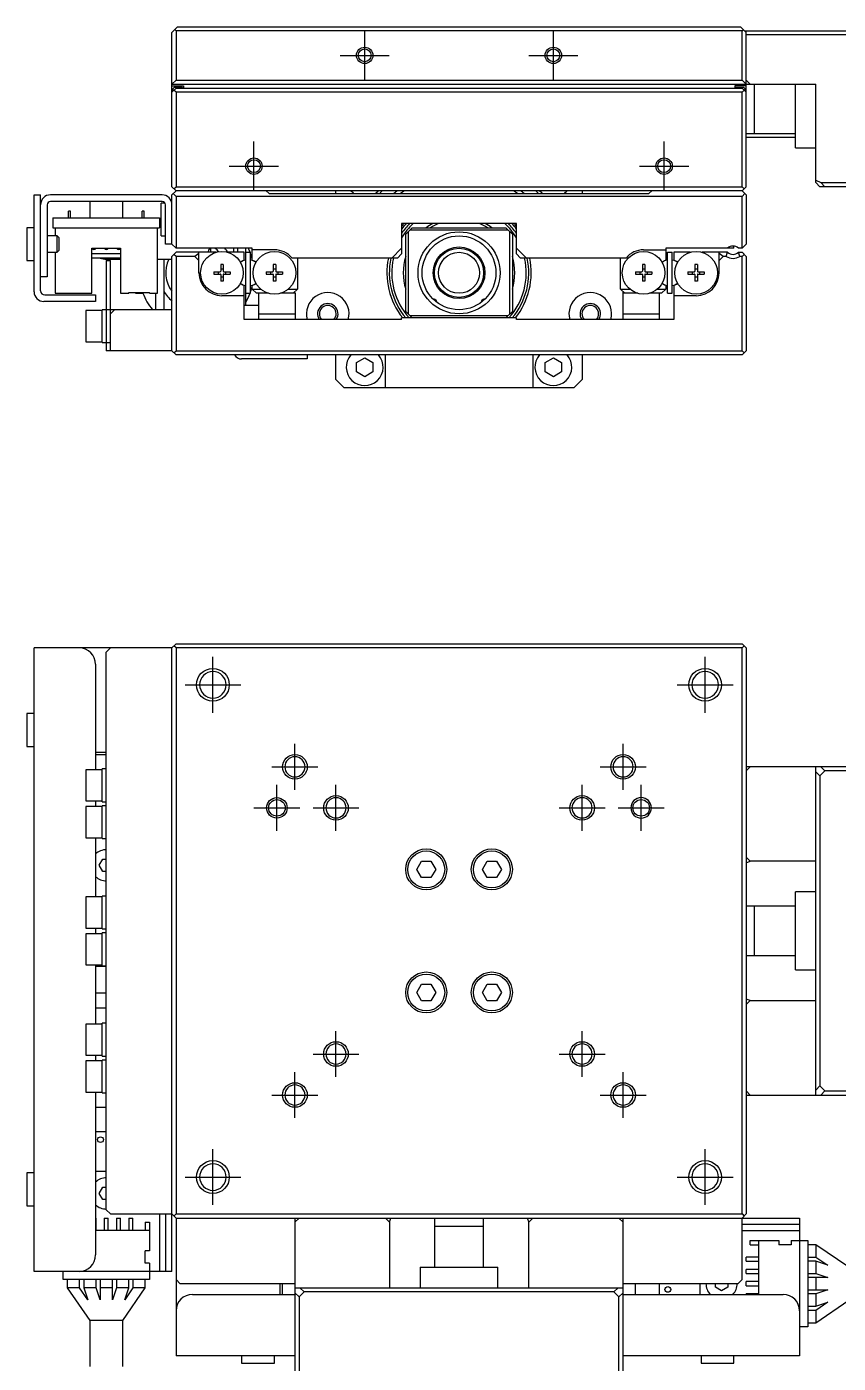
# Model space of a CAD drawing. Extents: x 0 to 718, y -8 to 409.
# Drawn here: x 81.3 to 180.2, y 241.6 to 404.5 of the extents above; entities that cross this region are included whole.
import ezdxf

# ---------------------------------------------------------------- set-up
doc = ezdxf.new("R2010")
doc.units = 0
doc.header["$LTSCALE"] = 0.5
doc.linetypes.add('CENTER', pattern=[50.8, 31.75, -6.35, 6.35, -6.35])
for name, color, linetype in [('MSM_CENTER', 1, 'CENTER'), ('MSM_CONTINUOUS', 7, 'CONTINUOUS'), ('MSM_NARROW', 5, 'CONTINUOUS')]:
    doc.layers.add(name, color=color, linetype=linetype)

msp = doc.modelspace()

# ---------------------------------------------------------------- linework, layer by layer
at = {"layer": 'MSM_CENTER'}
for p, q in [((122.47, 398.03), (122.47, 404.03)), ((145.47, 398.03), (145.47, 404.03)), ((119.47, 401.03), (125.47, 401.03)), ((142.47, 401.03), (148.47, 401.03)), ((108.97, 384.53), (108.97, 390.53)), ((158.97, 384.53), (158.97, 390.53)), ((105.97, 387.53), (111.97, 387.53)), ((155.97, 387.53), (161.97, 387.53)), ((103.97, 320.91), (103.97, 327.71)), ((163.97, 320.91), (163.97, 327.71)), ((100.57, 324.31), (107.37, 324.31)), ((160.57, 324.31), (167.37, 324.31)), ((113.97, 311.51), (113.97, 317.11)), ((153.97, 311.51), (153.97, 317.11)), ((111.17, 314.31), (116.77, 314.31)), ((151.17, 314.31), (156.77, 314.31)), ((111.77, 306.51), (111.77, 312.11)), ((118.97, 306.51), (118.97, 312.11)), ((148.97, 306.51), (148.97, 312.11)), ((156.17, 306.51), (156.17, 312.11)), ((108.97, 309.31), (114.57, 309.31)), ((116.17, 309.31), (121.77, 309.31)), ((146.17, 309.31), (151.77, 309.31)), ((153.37, 309.31), (158.97, 309.31)), ((118.97, 276.51), (118.97, 282.11)), ((148.97, 276.51), (148.97, 282.11)), ((116.17, 279.31), (121.77, 279.31)), ((146.17, 279.31), (151.77, 279.31)), ((113.97, 271.51), (113.97, 277.11)), ((153.97, 271.51), (153.97, 277.11)), ((111.17, 274.31), (116.77, 274.31)), ((151.17, 274.31), (156.77, 274.31)), ((103.97, 260.91), (103.97, 267.71)), ((163.97, 260.91), (163.97, 267.71)), ((100.57, 264.31), (107.37, 264.31)), ((160.57, 264.31), (167.37, 264.31))]:
    msp.add_line(p, q, dxfattribs=at)
at = {"layer": 'MSM_CONTINUOUS'}
for p, q in [((99.67, 404.53), (98.97, 403.83)), ((99.47, 404.03), (99.32, 404.18)), ((99.47, 404.03), (99.47, 398.03)), ((168.47, 404.03), (99.47, 404.03)), ((99.67, 404.53), (168.27, 404.53)), ((168.97, 403.83), (168.27, 404.53)), ((168.62, 404.18), (168.47, 404.03)), ((168.47, 398.03), (168.47, 404.03)), ((168.77, 404.03), (190.97, 404.03)), ((168.97, 385.03), (168.97, 404.03)), ((98.97, 385.03), (98.97, 403.83)), ((190.97, 403.53), (168.97, 403.53)), ((98.97, 397.53), (99.47, 398.03)), ((98.97, 397.53), (177.47, 397.53)), ((99.47, 398.03), (168.47, 398.03)), ((168.47, 398.03), (168.97, 397.53)), ((169.47, 397.53), (168.97, 398.03)), ((169.97, 391.53), (169.97, 397.53)), ((174.97, 389.78), (174.97, 397.53)), ((177.47, 385.53), (177.47, 397.53)), ((98.97, 397.33), (100.37, 397.33)), ((99.47, 397.03), (98.97, 396.53)), ((99.07, 396.63), (99.07, 396.83)), ((99.47, 396.53), (99.22, 396.78)), ((100.07, 397.13), (99.37, 397.13)), ((99.47, 397.03), (168.47, 397.03)), ((168.47, 396.53), (99.47, 396.53)), ((99.47, 396.53), (99.47, 385.03)), ((100.37, 397.33), (100.37, 397.03)), ((167.57, 397.33), (167.57, 397.03)), ((168.97, 397.33), (167.57, 397.33)), ((168.57, 397.13), (167.87, 397.13)), ((168.97, 396.53), (168.47, 397.03)), ((168.72, 396.78), (168.47, 396.53)), ((168.47, 385.03), (168.47, 396.53)), ((168.87, 396.83), (168.87, 396.63)), ((168.97, 391.53), (174.97, 391.53)), ((174.97, 391.03), (168.97, 391.03)), ((174.97, 389.78), (177.47, 389.78)), ((98.97, 385.03), (99.47, 384.53)), ((98.97, 384.03), (99.47, 384.53)), ((99.22, 384.78), (99.47, 385.03)), ((99.47, 385.03), (168.47, 385.03)), ((168.47, 384.53), (99.47, 384.53)), ((110.47, 384.53), (110.82, 384.18)), ((118.97, 384.18), (118.97, 384.53)), ((148.97, 384.53), (148.97, 384.18)), ((157.12, 384.18), (157.47, 384.53)), ((168.47, 385.03), (168.72, 384.78)), ((168.47, 384.53), (168.97, 385.03)), ((168.47, 384.53), (168.97, 384.03)), ((177.47, 385.83), (178.08, 385.53)), ((177.97, 385.03), (177.47, 385.53)), ((190.97, 385.03), (177.97, 385.03)), ((178.08, 385.53), (190.97, 385.53)), ((178.08, 385.53), (178.58, 385.03)), ((82.17, 384.03), (82.97, 384.03)), ((82.17, 372.23), (82.17, 384.03)), ((82.97, 372.33), (82.97, 384.03)), ((97.77, 384.03), (84.17, 384.03)), ((97.77, 383.23), (84.17, 383.23)), ((88.97, 383.23), (88.97, 381.23)), ((92.97, 381.23), (92.97, 383.23)), ((97.67, 379.03), (97.67, 383.03)), ((98.12, 383.03), (97.67, 383.03)), ((98.97, 378.03), (98.97, 384.03)), ((99.47, 383.83), (99.12, 384.18)), ((99.47, 383.83), (99.47, 377.53)), ((168.47, 383.83), (99.47, 383.83)), ((110.82, 384.18), (157.12, 384.18)), ((168.82, 384.18), (168.47, 383.83)), ((168.47, 377.53), (168.47, 383.83)), ((168.97, 384.03), (168.97, 378.03)), ((83.77, 382.83), (83.77, 374.03)), ((84.47, 381.23), (84.47, 380.03)), ((84.47, 381.23), (97.47, 381.23)), ((86.35, 381.23), (86.35, 382.03)), ((86.6, 382.03), (86.35, 382.03)), ((86.6, 381.23), (86.6, 382.03)), ((95.35, 381.23), (95.35, 382.03)), ((95.6, 382.03), (95.35, 382.03)), ((95.6, 381.23), (95.6, 382.03)), ((97.47, 381.23), (97.47, 380.03)), ((98.17, 378.03), (98.17, 382.83)), ((81.27, 380.03), (81.27, 376.03)), ((82.17, 380.03), (81.27, 380.03)), ((84.47, 380.03), (97.47, 380.03)), ((84.72, 380.03), (84.72, 379.03)), ((97.22, 372.03), (97.22, 380.03)), ((97.67, 380.18), (97.47, 380.18)), ((140.97, 380.53), (126.97, 380.53)), ((126.97, 380.53), (126.97, 376.83)), ((127.47, 379.23), (128.27, 380.03)), ((139.97, 379.73), (127.97, 379.73)), ((128.27, 380.03), (139.67, 380.03)), ((139.67, 380.03), (140.47, 379.23)), ((140.97, 376.83), (140.97, 380.53)), ((84.97, 379.03), (83.77, 379.03)), ((84.97, 377.03), (84.97, 379.03)), ((85.17, 378.83), (84.97, 379.03)), ((85.17, 378.83), (85.17, 377.23)), ((97.67, 379.03), (98.17, 379.03)), ((98.97, 378.03), (98.17, 378.03)), ((98.97, 378.03), (99.47, 377.53)), ((127.47, 369.83), (127.47, 379.23)), ((127.77, 379.53), (127.77, 369.53)), ((140.17, 369.53), (140.17, 379.53)), ((140.47, 379.23), (140.47, 369.83)), ((168.47, 377.53), (168.97, 378.03)), ((83.77, 377.03), (84.97, 377.03)), ((84.72, 377.03), (84.72, 372.03)), ((84.97, 377.03), (85.17, 377.23)), ((89.22, 377.53), (92.72, 377.53)), ((89.22, 372.03), (89.22, 377.53)), ((92.72, 376.83), (89.22, 376.83)), ((92.72, 377.53), (92.72, 372.03)), ((99.47, 377.03), (98.97, 376.53)), ((98.97, 365.03), (98.97, 376.53)), ((99.47, 376.53), (99.22, 376.78)), ((108.77, 377.53), (99.47, 377.53)), ((104.36, 377.03), (99.47, 377.03)), ((101.77, 376.53), (99.47, 376.53)), ((99.47, 376.53), (99.47, 365.03)), ((102.27, 376.88), (101.77, 376.53)), ((101.77, 376.53), (102.27, 376.03)), ((102.27, 374.53), (102.27, 377.03)), ((103.7, 377.03), (103.7, 377.53)), ((107.77, 377.03), (105.79, 377.03)), ((106.47, 377.53), (106.47, 377.03)), ((106.97, 377.53), (106.97, 377.03)), ((107.77, 376.08), (107.77, 377.03)), ((107.97, 370.53), (107.97, 377.53)), ((107.97, 377.03), (108.57, 377.03)), ((108.57, 372.03), (108.57, 377.03)), ((108.77, 376.08), (108.77, 377.53)), ((111.47, 377.33), (108.77, 377.33)), ((125.76, 376.33), (126.97, 377.53)), ((126.97, 376.83), (126.47, 376.33)), ((140.97, 377.53), (142.18, 376.33)), ((141.47, 376.33), (140.97, 376.83)), ((156.47, 377.33), (159.17, 377.33)), ((159.17, 377.53), (159.17, 376.08)), ((167.47, 377.53), (159.17, 377.53)), ((159.37, 372.03), (159.37, 377.03)), ((159.37, 377.03), (159.97, 377.03)), ((159.97, 372.03), (159.97, 377.03)), ((160.17, 377.03), (160.17, 376.08)), ((162.16, 377.03), (160.17, 377.03)), ((166.71, 377.03), (163.59, 377.03)), ((165.67, 374.53), (165.67, 377.03)), ((166.17, 376.53), (165.67, 376.88)), ((165.67, 376.03), (166.17, 376.53)), ((166.54, 376.53), (166.17, 376.53)), ((166.54, 376.53), (166.71, 377.03)), ((167.47, 377.53), (167.47, 377.77)), ((168.47, 377.53), (168.03, 377.53)), ((168.2, 376.53), (168.03, 377.03)), ((168.03, 377.03), (168.47, 377.03)), ((168.47, 376.53), (168.2, 376.53)), ((168.47, 377.03), (168.97, 376.53)), ((168.72, 376.78), (168.47, 376.53)), ((168.47, 365.03), (168.47, 376.53)), ((168.97, 376.53), (168.97, 365.03)), ((81.27, 376.03), (82.17, 376.03)), ((92.72, 376.33), (89.22, 376.33)), ((90.97, 376.18), (92.72, 376.18)), ((90.97, 376.03), (91.47, 376.03)), ((90.97, 376.03), (90.97, 365.03)), ((91.47, 365.03), (91.47, 376.03)), ((97.22, 376.18), (98.97, 376.18)), ((97.97, 376.18), (97.97, 370.03)), ((105.22, 375.53), (104.93, 375.53)), ((104.93, 375.53), (104.93, 374.73)), ((104.93, 375), (105.22, 375)), ((105.22, 375.53), (105.22, 374.73)), ((107.77, 376.08), (107.51, 375.93)), ((108.77, 376.08), (108.99, 375.95)), ((111.62, 375.53), (111.33, 375.53)), ((111.33, 375.53), (111.33, 374.73)), ((111.33, 375), (111.62, 375)), ((111.62, 375.53), (111.62, 374.73)), ((126.47, 376.33), (113.62, 376.33)), ((114.27, 376.33), (114.27, 372.53)), ((154.33, 376.33), (141.47, 376.33)), ((153.67, 372.53), (153.67, 376.33)), ((156.62, 375.53), (156.33, 375.53)), ((156.33, 375.53), (156.33, 374.73)), ((156.33, 375), (156.62, 375)), ((156.62, 375.53), (156.62, 374.73)), ((159.17, 376.08), (158.95, 375.95)), ((160.17, 376.08), (160.43, 375.93)), ((163.02, 375.53), (162.73, 375.53)), ((162.73, 375.53), (162.73, 374.73)), ((162.73, 375), (163.02, 375)), ((163.02, 375.53), (163.02, 374.73)), ((83.77, 374.03), (82.97, 374.03)), ((104.07, 374.67), (104.07, 374.38)), ((104.07, 374.67), (104.87, 374.67)), ((104.07, 374.38), (104.87, 374.38)), ((104.6, 374.67), (104.6, 374.38)), ((104.93, 374.32), (104.93, 373.53)), ((104.93, 374.06), (105.22, 374.06)), ((105.22, 373.53), (104.93, 373.53)), ((105.22, 374.32), (105.22, 373.53)), ((105.28, 374.67), (106.07, 374.67)), ((105.28, 374.38), (106.07, 374.38)), ((105.54, 374.38), (105.54, 374.67)), ((106.07, 374.67), (106.07, 374.38)), ((107.51, 373.13), (107.77, 372.98)), ((108.77, 372.98), (108.99, 373.1)), ((110.47, 374.67), (110.47, 374.38)), ((110.47, 374.67), (111.27, 374.67)), ((110.47, 374.38), (111.27, 374.38)), ((111, 374.67), (111, 374.38)), ((111.33, 374.32), (111.33, 373.53)), ((111.33, 374.06), (111.62, 374.06)), ((111.62, 373.53), (111.33, 373.53)), ((111.62, 374.32), (111.62, 373.53)), ((111.68, 374.67), (112.47, 374.67)), ((111.68, 374.38), (112.47, 374.38)), ((111.94, 374.38), (111.94, 374.67)), ((112.47, 374.67), (112.47, 374.38)), ((155.47, 374.67), (155.47, 374.38)), ((155.47, 374.67), (156.27, 374.67)), ((155.47, 374.38), (156.27, 374.38)), ((156, 374.67), (156, 374.38)), ((156.33, 374.32), (156.33, 373.53)), ((156.33, 374.06), (156.62, 374.06)), ((156.62, 373.53), (156.33, 373.53)), ((156.62, 374.32), (156.62, 373.53)), ((156.68, 374.67), (157.47, 374.67)), ((156.68, 374.38), (157.47, 374.38)), ((156.94, 374.38), (156.94, 374.67)), ((157.47, 374.67), (157.47, 374.38)), ((159.17, 372.98), (158.95, 373.1)), ((160.43, 373.13), (160.17, 372.98)), ((161.87, 374.67), (161.87, 374.38)), ((161.87, 374.67), (162.67, 374.67)), ((161.87, 374.38), (162.67, 374.38)), ((162.4, 374.67), (162.4, 374.38)), ((162.73, 374.32), (162.73, 373.53)), ((162.73, 374.06), (163.02, 374.06)), ((163.02, 373.53), (162.73, 373.53)), ((163.02, 374.32), (163.02, 373.53)), ((163.08, 374.67), (163.87, 374.67)), ((163.08, 374.38), (163.87, 374.38)), ((163.34, 374.38), (163.34, 374.67)), ((163.87, 374.67), (163.87, 374.38)), ((83.47, 371.83), (89.67, 371.83)), ((84.72, 372.03), (89.22, 372.03)), ((89.67, 371.83), (89.67, 371.03)), ((92.72, 372.03), (93.72, 372.03)), ((93.72, 372.13), (96.22, 372.13)), ((93.72, 372.03), (93.72, 372.13)), ((94.52, 372.13), (94.52, 372.03)), ((94.52, 372.03), (95.42, 372.03)), ((94.9, 372.13), (94.9, 372.03)), ((95.05, 372.13), (95.05, 372.03)), ((95.42, 372.13), (95.42, 372.03)), ((96.22, 372.03), (96.22, 372.13)), ((96.22, 372.03), (97.22, 372.03)), ((96.97, 372.03), (96.97, 370.03)), ((107.77, 371.73), (105.07, 371.73)), ((107.77, 368.83), (107.77, 372.98)), ((107.97, 372.03), (108.57, 372.03)), ((108.77, 372.53), (108.77, 372.98)), ((108.77, 372.53), (109.81, 372.53)), ((108.77, 372.53), (109.27, 372.03)), ((110.76, 372.03), (109.27, 372.03)), ((109.52, 372.03), (109.52, 368.83)), ((114.02, 372.03), (112.19, 372.03)), ((113.13, 372.53), (114.27, 372.53)), ((113.77, 372.03), (114.27, 372.53)), ((113.97, 372.03), (113.97, 372.23)), ((114.02, 368.83), (114.02, 372.03)), ((153.67, 372.53), (154.81, 372.53)), ((153.67, 372.53), (154.17, 372.03)), ((153.92, 372.03), (153.92, 368.83)), ((155.76, 372.03), (153.92, 372.03)), ((153.97, 372.03), (153.97, 372.23)), ((158.67, 372.03), (157.19, 372.03)), ((158.13, 372.53), (159.17, 372.53)), ((158.42, 368.83), (158.42, 372.03)), ((158.67, 372.03), (159.17, 372.53)), ((159.17, 372.98), (159.17, 372.53)), ((159.37, 372.03), (159.97, 372.03)), ((160.17, 372.98), (160.17, 368.83)), ((162.87, 371.73), (160.17, 371.73)), ((89.67, 371.03), (83.37, 371.03)), ((88.47, 369.93), (88.47, 366.13)), ((90.47, 369.93), (88.47, 369.93)), ((90.47, 366.03), (90.47, 370.03)), ((98.97, 370.03), (90.47, 370.03)), ((91.47, 369.53), (91.97, 370.03)), ((109.52, 370.53), (107.77, 370.53)), ((128.27, 369.03), (127.47, 369.83)), ((130.81, 371.33), (131, 371.33)), ((131.22, 371.1), (131, 371.33)), ((131.22, 371.1), (131.05, 371.1)), ((131.22, 370.96), (131.22, 371.1)), ((136.95, 371.33), (136.72, 371.1)), ((136.89, 371.1), (136.72, 371.1)), ((136.72, 371.1), (136.72, 370.96)), ((136.95, 371.33), (137.14, 371.33)), ((140.47, 369.83), (139.67, 369.03)), ((126.97, 368.83), (107.77, 368.83)), ((109.52, 369.53), (114.02, 369.53)), ((126.97, 368.83), (126.97, 369.03)), ((140.97, 369.03), (126.97, 369.03)), ((127.97, 369.33), (139.97, 369.33)), ((140.97, 368.83), (140.97, 369.03)), ((160.17, 368.83), (140.97, 368.83)), ((153.92, 369.53), (158.42, 369.53)), ((88.47, 366.13), (90.47, 366.13)), ((90.47, 366.03), (91.47, 366.03)), ((98.97, 365.03), (90.97, 365.03)), ((98.97, 365.03), (99.47, 364.53)), ((99.22, 364.78), (99.47, 365.03)), ((99.47, 365.03), (168.47, 365.03)), ((168.47, 365.03), (168.72, 364.78)), ((168.47, 364.53), (168.97, 365.03)), ((168.47, 364.53), (99.47, 364.53)), ((115.47, 364.03), (107.47, 364.03)), ((115.47, 364.53), (115.47, 364.03)), ((118.97, 361.53), (118.97, 364.53)), ((121.47, 363.6), (122.47, 364.18)), ((121.47, 362.45), (121.47, 363.6)), ((122.47, 364.18), (123.47, 363.6)), ((123.47, 363.6), (123.47, 362.45)), ((124.97, 364.53), (124.97, 360.53)), ((142.97, 364.53), (142.97, 360.53)), ((144.47, 363.6), (145.47, 364.18)), ((144.47, 362.45), (144.47, 363.6)), ((145.47, 364.18), (146.47, 363.6)), ((146.47, 363.6), (146.47, 362.45)), ((148.97, 364.53), (148.97, 361.53)), ((122.47, 361.87), (121.47, 362.45)), ((123.47, 362.45), (122.47, 361.87)), ((145.47, 361.87), (144.47, 362.45)), ((146.47, 362.45), (145.47, 361.87)), ((118.97, 361.53), (119.97, 360.53)), ((147.97, 360.53), (119.97, 360.53)), ((147.97, 360.53), (148.97, 361.53)), ((98.97, 328.81), (99.47, 329.31)), ((99.47, 329.31), (168.47, 329.31)), ((168.47, 329.31), (168.97, 328.81)), ((82.17, 252.81), (82.17, 328.81)), ((98.97, 328.81), (82.17, 328.81)), ((91.47, 328.81), (90.97, 328.31)), ((90.97, 260.31), (90.97, 328.31)), ((98.97, 252.81), (98.97, 328.81)), ((99.47, 328.81), (99.22, 329.06)), ((99.47, 328.81), (99.47, 259.81)), ((168.47, 328.81), (99.47, 328.81)), ((168.72, 329.06), (168.47, 328.81)), ((168.47, 259.81), (168.47, 328.81)), ((168.97, 328.81), (168.97, 259.81)), ((89.67, 326.81), (89.67, 313.96)), ((82.17, 320.81), (81.27, 320.81)), ((81.27, 320.81), (81.27, 316.81)), ((81.27, 316.81), (82.17, 316.81)), ((89.67, 316.11), (90.97, 316.11)), ((89.67, 315.81), (90.97, 315.81)), ((88.47, 313.96), (88.47, 310.16)), ((90.47, 313.96), (88.47, 313.96)), ((90.47, 310.06), (90.47, 314.06)), ((90.97, 314.06), (90.47, 314.06)), ((168.97, 313.81), (169.47, 314.31)), ((212.47, 314.31), (168.97, 314.31)), ((177.47, 274.31), (177.47, 314.31)), ((177.97, 313.2), (177.47, 313.7)), ((178.58, 313.81), (177.97, 313.2)), ((177.97, 313.2), (177.97, 275.42)), ((178.08, 314.31), (178.58, 313.81)), ((190.97, 313.81), (178.58, 313.81)), ((88.47, 310.16), (90.47, 310.16)), ((89.67, 310.16), (89.67, 309.46)), ((90.47, 310.06), (90.97, 310.06)), ((90.47, 305.56), (90.47, 309.56)), ((90.97, 309.56), (90.47, 309.56)), ((88.47, 309.46), (88.47, 305.66)), ((90.47, 309.46), (88.47, 309.46)), ((88.47, 305.66), (90.47, 305.66)), ((89.67, 305.66), (89.67, 298.46)), ((90.47, 305.56), (90.97, 305.56)), ((90.11, 302.31), (90.54, 303.06)), ((90.54, 303.06), (90.97, 303.06)), ((169.47, 302.8), (168.97, 303.3)), ((90.54, 301.56), (90.11, 302.31)), ((90.97, 301.56), (90.54, 301.56)), ((128.82, 301.81), (129.39, 302.81)), ((129.39, 300.81), (128.82, 301.81)), ((129.39, 302.81), (130.55, 302.81)), ((130.55, 302.81), (131.13, 301.81)), ((131.13, 301.81), (130.55, 300.81)), ((136.82, 301.81), (137.39, 302.81)), ((137.39, 300.81), (136.82, 301.81)), ((137.39, 302.81), (138.55, 302.81)), ((138.55, 302.81), (139.13, 301.81)), ((139.13, 301.81), (138.55, 300.81)), ((168.97, 302.62), (169.47, 302.8)), ((177.47, 302.8), (169.47, 302.8)), ((130.55, 300.81), (129.39, 300.81)), ((138.55, 300.81), (137.39, 300.81)), ((88.47, 298.46), (88.47, 294.66)), ((90.47, 298.46), (88.47, 298.46)), ((90.47, 294.56), (90.47, 298.56)), ((90.97, 298.56), (90.47, 298.56)), ((174.97, 289.56), (174.97, 299.06)), ((177.47, 299.06), (174.97, 299.06)), ((174.97, 297.31), (168.97, 297.31)), ((169.97, 291.31), (169.97, 297.31)), ((88.47, 294.66), (90.47, 294.66)), ((88.47, 293.96), (88.47, 290.16)), ((90.47, 293.96), (88.47, 293.96)), ((89.67, 294.66), (89.67, 293.96)), ((90.47, 294.56), (90.97, 294.56)), ((90.47, 290.06), (90.47, 294.06)), ((90.97, 294.06), (90.47, 294.06)), ((88.47, 290.16), (90.47, 290.16)), ((89.67, 290.16), (89.67, 282.96)), ((90.47, 290.06), (90.97, 290.06)), ((168.97, 291.31), (174.97, 291.31)), ((90.97, 289.97), (89.67, 289.97)), ((174.97, 289.56), (177.47, 289.56)), ((89.67, 286.77), (90.97, 286.77)), ((128.82, 286.81), (129.39, 287.81)), ((129.39, 285.81), (128.82, 286.81)), ((129.39, 287.81), (130.55, 287.81)), ((130.55, 287.81), (131.13, 286.81)), ((131.13, 286.81), (130.55, 285.81)), ((136.82, 286.81), (137.39, 287.81)), ((137.39, 285.81), (136.82, 286.81)), ((137.39, 287.81), (138.55, 287.81)), ((138.55, 287.81), (139.13, 286.81)), ((139.13, 286.81), (138.55, 285.81)), ((130.55, 285.81), (129.39, 285.81)), ((138.55, 285.81), (137.39, 285.81)), ((169.47, 285.83), (168.97, 286.01)), ((168.97, 285.33), (169.47, 285.83)), ((169.47, 285.83), (177.47, 285.83)), ((90.97, 284.89), (89.67, 284.89)), ((88.47, 282.96), (88.47, 279.16)), ((90.47, 282.96), (88.47, 282.96)), ((90.47, 279.06), (90.47, 283.06)), ((90.97, 283.06), (90.47, 283.06)), ((88.47, 279.16), (90.47, 279.16)), ((89.67, 279.16), (89.67, 278.46)), ((90.47, 279.06), (90.97, 279.06)), ((88.47, 278.46), (88.47, 274.66)), ((90.47, 278.46), (88.47, 278.46)), ((90.47, 274.56), (90.47, 278.56)), ((90.97, 278.56), (90.47, 278.56)), ((177.47, 274.92), (177.97, 275.42)), ((177.97, 275.42), (178.58, 274.81)), ((88.47, 274.66), (90.47, 274.66)), ((89.67, 274.66), (89.67, 254.81)), ((90.47, 274.56), (90.97, 274.56)), ((169.47, 274.31), (168.97, 274.81)), ((168.97, 274.31), (206.47, 274.31)), ((178.58, 274.81), (178.08, 274.31)), ((178.58, 274.81), (190.97, 274.81)), ((89.67, 272.81), (90.97, 272.81)), ((89.67, 269.87), (90.97, 269.87)), ((82.17, 264.81), (81.27, 264.81)), ((81.27, 264.81), (81.27, 260.81)), ((90.97, 264.97), (89.67, 264.97)), ((90.11, 262.31), (90.54, 263.06)), ((90.54, 261.56), (90.11, 262.31)), ((90.54, 263.06), (90.97, 263.06)), ((81.27, 260.81), (82.17, 260.81)), ((90.97, 261.56), (90.54, 261.56)), ((89.67, 259.31), (89.72, 259.31)), ((89.72, 257.81), (89.72, 259.31)), ((90.72, 259.31), (90.72, 257.81)), ((90.72, 259.31), (91.22, 259.31)), ((90.97, 260.31), (91.47, 259.81)), ((91.22, 257.81), (91.22, 259.31)), ((91.47, 259.81), (98.97, 259.81)), ((92.22, 259.31), (92.22, 257.81)), ((92.22, 259.31), (92.72, 259.31)), ((92.72, 257.81), (92.72, 259.31)), ((93.72, 259.31), (93.72, 257.81)), ((93.72, 259.31), (94.22, 259.31)), ((94.22, 257.81), (94.22, 259.31)), ((97.47, 259.81), (97.47, 252.81)), ((98.17, 259.81), (98.17, 252.81)), ((99.47, 259.31), (98.97, 259.81)), ((99.22, 259.56), (99.47, 259.81)), ((99.47, 259.81), (168.47, 259.81)), ((99.47, 259.31), (99.47, 242.51)), ((99.47, 259.31), (175.47, 259.31)), ((113.97, 258.81), (114.47, 259.31)), ((113.97, 259.31), (113.97, 221.81)), ((124.99, 259.31), (125.49, 258.81)), ((125.49, 258.81), (125.67, 259.31)), ((130.97, 259.31), (130.97, 253.31)), ((136.97, 253.31), (136.97, 259.31)), ((142.28, 259.31), (142.46, 258.81)), ((142.46, 258.81), (142.96, 259.31)), ((153.47, 259.31), (153.97, 258.81)), ((153.97, 215.81), (153.97, 259.31)), ((168.47, 259.81), (168.72, 259.56)), ((168.97, 259.81), (168.47, 259.31)), ((168.47, 251.81), (168.47, 259.31)), ((175.47, 259.31), (175.47, 242.51)), ((96.22, 257.81), (89.67, 257.81)), ((95.72, 258.81), (96.22, 258.81)), ((95.72, 258.81), (95.72, 257.81)), ((96.22, 258.81), (96.22, 255.31)), ((125.49, 258.81), (125.49, 250.81)), ((130.97, 258.31), (136.97, 258.31)), ((142.46, 250.81), (142.46, 258.81)), ((175.47, 258.51), (168.47, 258.51)), ((168.47, 257.81), (175.47, 257.81)), ((169.47, 256.06), (169.47, 256.56)), ((169.47, 256.56), (172.97, 256.56)), ((169.47, 256.06), (170.47, 256.06)), ((170.47, 256.56), (170.47, 250.01)), ((172.97, 256.56), (172.97, 256.06)), ((174.47, 256.06), (172.97, 256.06)), ((174.47, 256.56), (174.47, 256.06)), ((174.47, 256.56), (176.47, 256.56)), ((176.47, 256.56), (176.47, 246.06)), ((177.47, 256.06), (176.47, 256.06)), ((181.47, 253.31), (177.47, 256.06)), ((177.47, 256.06), (177.47, 254.56)), ((96.22, 255.31), (95.72, 255.31)), ((95.72, 253.81), (95.72, 255.31)), ((170.47, 254.56), (168.97, 254.56)), ((168.97, 254.06), (168.97, 254.56)), ((176.47, 254.56), (177.47, 254.56)), ((177.47, 254.56), (178.93, 253.56)), ((98.97, 252.81), (82.17, 252.81)), ((85.72, 251.81), (85.72, 252.81)), ((96.22, 253.81), (95.72, 253.81)), ((96.22, 253.81), (96.22, 251.81)), ((129.22, 253.31), (138.72, 253.31)), ((129.22, 253.31), (129.22, 250.81)), ((138.72, 250.81), (138.72, 253.31)), ((168.97, 254.06), (170.47, 254.06)), ((170.47, 253.06), (168.97, 253.06)), ((168.97, 252.56), (168.97, 253.06)), ((168.97, 252.56), (170.47, 252.56)), ((177.47, 254.06), (176.47, 254.06)), ((176.47, 252.56), (177.47, 252.56)), ((178.93, 253.56), (177.47, 254.06)), ((177.47, 254.06), (177.47, 252.56)), ((177.47, 252.56), (178.93, 252.06)), ((96.22, 251.81), (85.72, 251.81)), ((86.22, 251.81), (86.22, 250.81)), ((87.72, 250.81), (87.72, 251.81)), ((88.22, 251.81), (88.22, 250.81)), ((89.72, 250.81), (89.72, 251.81)), ((90.22, 251.81), (90.22, 249.36)), ((91.72, 249.36), (91.72, 251.81)), ((92.22, 251.81), (92.22, 250.81)), ((93.72, 250.81), (93.72, 251.81)), ((94.22, 251.81), (94.22, 250.81)), ((95.72, 250.81), (95.72, 251.81)), ((99.47, 251.81), (99.97, 251.31)), ((113.97, 251.31), (99.97, 251.31)), ((112.17, 250.01), (112.17, 251.31)), ((112.47, 250.01), (112.47, 251.31)), ((167.97, 251.31), (153.97, 251.31)), ((155.47, 250.01), (155.47, 251.31)), ((158.42, 250.01), (158.42, 251.31)), ((163.32, 251.31), (163.32, 250.01)), ((165.22, 250.88), (165.22, 251.31)), ((166.72, 251.31), (166.72, 250.88)), ((167.97, 251.31), (168.47, 251.81)), ((170.47, 251.56), (168.97, 251.56)), ((168.97, 251.06), (168.97, 251.56)), ((168.97, 251.06), (170.47, 251.06)), ((178.93, 252.06), (176.47, 252.06)), ((177.47, 252.06), (177.47, 250.56)), ((86.22, 250.81), (88.97, 246.81)), ((87.72, 250.81), (86.22, 250.81)), ((88.72, 249.36), (87.72, 250.81)), ((88.22, 250.81), (88.72, 249.36)), ((89.72, 250.81), (88.22, 250.81)), ((90.22, 249.36), (89.72, 250.81)), ((91.72, 250.81), (90.22, 250.81)), ((92.22, 250.81), (91.72, 249.36)), ((93.72, 250.81), (92.22, 250.81)), ((92.97, 246.81), (95.72, 250.81)), ((94.22, 250.81), (93.22, 249.36)), ((93.22, 249.36), (93.72, 250.81)), ((95.72, 250.81), (94.22, 250.81)), ((101.47, 250.01), (113.97, 250.01)), ((113.97, 250.81), (153.97, 250.81)), ((114.47, 249.7), (113.97, 250.2)), ((115.08, 250.31), (114.47, 249.7)), ((114.47, 249.7), (114.47, 237.31)), ((114.58, 250.81), (115.08, 250.31)), ((152.86, 250.31), (115.08, 250.31)), ((152.86, 250.31), (153.36, 250.81)), ((153.47, 249.7), (152.86, 250.31)), ((153.97, 250.2), (153.47, 249.7)), ((153.47, 237.31), (153.47, 249.7)), ((153.97, 250.01), (173.47, 250.01)), ((165.97, 250.44), (165.22, 250.88)), ((166.72, 250.88), (165.97, 250.44)), ((168.97, 250.01), (168.97, 250.06)), ((170.47, 250.06), (168.97, 250.06)), ((176.47, 250.56), (178.93, 250.56)), ((177.47, 250.06), (176.47, 250.06)), ((178.93, 250.56), (177.47, 250.06)), ((177.47, 250.06), (177.47, 248.56)), ((177.47, 246.56), (181.47, 249.31)), ((176.47, 248.56), (177.47, 248.56)), ((177.47, 248.06), (176.47, 248.06)), ((177.47, 248.56), (178.93, 249.06)), ((178.93, 249.06), (177.47, 248.06)), ((177.47, 248.06), (177.47, 246.56)), ((92.97, 246.81), (88.97, 246.81)), ((88.97, 246.81), (88.97, 241.21)), ((92.97, 241.21), (92.97, 246.81)), ((176.47, 246.06), (175.47, 246.06)), ((176.47, 246.56), (177.47, 246.56)), ((113.97, 242.51), (99.47, 242.51)), ((107.47, 242.51), (107.47, 241.61)), ((107.47, 241.61), (111.47, 241.61)), ((111.47, 241.61), (111.47, 242.51)), ((175.47, 242.51), (153.97, 242.51)), ((163.47, 242.51), (163.47, 241.61)), ((163.47, 241.61), (167.47, 241.61)), ((167.47, 241.61), (167.47, 242.51))]:
    msp.add_line(p, q, dxfattribs=at)
for centre, radius in [((122.47, 401.03), 0.783), ((145.47, 401.03), 0.783), ((108.97, 387.53), 0.783), ((158.97, 387.53), 0.783), ((133.97, 374.53), 5), ((133.97, 374.53), 4.5), ((105.07, 374.53), 2.6), ((111.47, 374.53), 2.6), ((133.97, 374.53), 3.15), ((133.97, 374.53), 3), ((156.47, 374.53), 2.6), ((162.87, 374.53), 2.6), ((111.77, 309.31), 1.01), ((156.17, 309.31), 1.01), ((129.97, 301.81), 2.5), ((129.97, 301.81), 2.25), ((137.97, 301.81), 2.5), ((137.97, 301.81), 2.25), ((129.97, 286.81), 2.5), ((129.97, 286.81), 2.25), ((137.97, 286.81), 2.5), ((137.97, 286.81), 2.25), ((90.27, 268.87), 0.35), ((159.42, 250.61), 0.35)]:
    msp.add_circle(centre, radius, dxfattribs=at)
at = {"layer": 'MSM_CONTINUOUS', "extrusion": (0, 0, -1)}
for centre, radius in [((-103.97, 324.31), 1.62), ((-163.97, 324.31), 1.62), ((-113.97, 314.31), 1.23), ((-153.97, 314.31), 1.23), ((-118.97, 309.31), 1.23), ((-148.97, 309.31), 1.23), ((-118.97, 279.31), 1.23), ((-148.97, 279.31), 1.23), ((-113.97, 274.31), 1.23), ((-153.97, 274.31), 1.23), ((-103.97, 264.31), 1.62), ((-163.97, 264.31), 1.62)]:
    msp.add_circle(centre, radius, dxfattribs=at)
at = {"layer": 'MSM_CONTINUOUS'}
for centre, radius, start, end in [((99.37, 396.83), 0.3, 90, 180), ((100.07, 396.83), 0.3, 41.8103, 90), ((167.87, 396.83), 0.3, 90, 138.1897), ((168.57, 396.83), 0.3, 0, 90), ((122.47, 386.03), 2.25, 221.8103, 235.3079), ((122.47, 386.03), 2.25, 304.6921, 318.1897), ((122.47, 386.03), 2.6, 314.6397, 324.7656), ((133.97, 374.53), 12.5, 126.8699, 129.4662), ((133.97, 374.53), 12, 123.5573, 126.4702), ((133.97, 374.53), 12, 53.5298, 56.4427), ((133.97, 374.53), 12.5, 50.5338, 53.1301), ((145.47, 386.03), 2.6, 215.2344, 225.3603), ((145.47, 386.03), 2.25, 221.8103, 235.3079), ((145.47, 386.03), 2.25, 304.6921, 318.1897), ((84.17, 382.83), 1.2, 90, 180), ((84.17, 382.83), 0.4, 90, 180), ((97.77, 382.83), 1.2, 0, 90), ((97.77, 382.83), 0.4, 0, 90), ((133.97, 374.53), 8.2, 132.9703, 148.6119), ((133.97, 374.53), 9, 138.1897, 141.0576), ((133.97, 374.53), 8.8, 137.0141, 142.6982), ((133.97, 374.53), 8.5, 135.0991, 145.4397), ((133.97, 374.53), 6.8, 118.0725, 126.0189), ((133.97, 374.53), 6.5, 112.6199, 122.2042), ((133.97, 374.53), 6.5, 57.7958, 67.3801), ((133.97, 374.53), 6.8, 53.9811, 61.9275), ((133.97, 374.53), 8.2, 31.3882, 47.0297), ((133.97, 374.53), 8.5, 34.5603, 44.9009), ((133.97, 374.53), 8.8, 37.3018, 42.9859), ((133.97, 374.53), 9, 38.9424, 41.8103), ((89.47, 377.63), 0.25, 203.5782, 336.4218), ((90.97, 377.63), 0.25, 203.5782, 336.4218), ((92.47, 377.63), 0.25, 203.5782, 336.4218), ((101.7, 378.18), 2, 324.9004, 341.0344), ((101.97, 374.53), 3.75, 43.3295, 53.1301), ((101.97, 374.53), 4.57, 33.1038, 41.0301), ((101.97, 374.53), 7, 20.9248, 25.3769), ((101.97, 374.53), 7, 13.7291, 19.463), ((111.47, 374.53), 2.8, 40.0052, 90), ((133.97, 374.53), 6.8, 162.9174, 197.0826), ((133.97, 374.53), 6.8, 342.9174, 17.0826), ((156.47, 374.53), 2.8, 90, 139.9948), ((167.37, 377.78), 1.5, 236.4427, 303.5573), ((167.37, 376.78), 1, 48.5904, 131.4096), ((167.37, 377.78), 1, 228.5904, 311.4096), ((90.97, 378.18), 2, 247.6684, 292.3316), ((101.97, 374.53), 3.75, 153.8961, 216.8699), ((104.87, 374.73), 0.06, 270, 0), ((105.28, 374.73), 0.06, 180, 270), ((108.27, 374.53), 1.59, 100.8931, 126.1972), ((108.39, 374.41), 1.75, 120, 127.006), ((108.27, 374.53), 1.59, 53.8028, 79.1069), ((108.16, 374.41), 1.75, 52.994, 61.3783), ((111.27, 374.73), 0.06, 270, 0), ((111.68, 374.73), 0.06, 180, 270), ((133.97, 374.53), 8.8, 168.1971, 218.6822), ((133.97, 374.53), 8.5, 167.7742, 220.3202), ((133.97, 374.53), 8.2, 167.3196, 222.1236), ((133.97, 374.53), 8.2, 317.8764, 12.6804), ((133.97, 374.53), 8.5, 319.6798, 12.2258), ((133.97, 374.53), 8.8, 321.3178, 11.8029), ((156.27, 374.73), 0.06, 270, 0), ((156.68, 374.73), 0.06, 180, 270), ((159.67, 374.53), 1.59, 100.8931, 126.1972), ((159.79, 374.41), 1.75, 118.6217, 127.006), ((159.67, 374.53), 1.59, 53.8028, 79.1069), ((159.56, 374.41), 1.75, 52.994, 60), ((162.67, 374.73), 0.06, 270, 0), ((163.08, 374.73), 0.06, 180, 270), ((105.07, 374.53), 2.8, 180, 270), ((104.87, 374.32), 0.06, 0, 90), ((105.28, 374.32), 0.06, 90, 180), ((108.39, 374.64), 1.75, 232.994, 240), ((108.27, 374.53), 1.59, 233.8028, 259.1069), ((108.27, 374.53), 1.59, 280.8931, 306.1972), ((108.16, 374.64), 1.75, 298.6217, 307.006), ((111.27, 374.32), 0.06, 0, 90), ((111.68, 374.32), 0.06, 90, 180), ((156.27, 374.32), 0.06, 0, 90), ((156.68, 374.32), 0.06, 90, 180), ((159.79, 374.64), 1.75, 232.994, 241.3783), ((159.67, 374.53), 1.59, 233.8028, 259.1069), ((159.67, 374.53), 1.59, 280.8931, 306.1972), ((159.56, 374.64), 1.75, 300, 307.006), ((162.67, 374.32), 0.06, 0, 90), ((162.87, 374.53), 2.8, 270, 0), ((163.08, 374.32), 0.06, 90, 180), ((83.37, 372.23), 1.2, 180, 270), ((83.47, 372.33), 0.5, 180, 270), ((101.97, 374.53), 7, 200.6561, 220.0052), ((101.97, 374.53), 4.57, 208.9226, 228.9699), ((101.97, 374.53), 7, 328.9973, 339.0752), ((101.97, 374.53), 7, 340.537, 346.2709), ((117.97, 369.53), 2.6, 344.3815, 195.6185), ((149.97, 369.53), 2.6, 344.3815, 195.6185), ((117.97, 369.53), 1.02, 316.9272, 223.0728), ((149.97, 369.53), 1.02, 316.9272, 223.0728), ((107.47, 365.03), 1, 210.0001, 270), ((122.47, 363.03), 2.25, 138.1897, 41.8103), ((145.47, 363.03), 2.25, 138.1897, 41.8103), ((87.67, 326.81), 2, 0, 90), ((90.97, 302.31), 1.9, 90, 133.1736), ((90.97, 302.31), 1.9, 226.8264, 270), ((90.97, 262.31), 1.9, 90, 133.1736), ((90.97, 262.31), 1.9, 226.8264, 270), ((87.67, 254.81), 2, 270, 0), ((165.97, 251.31), 1.9, 180, 223.1736), ((165.97, 251.31), 1.9, 316.8264, 0), ((101.47, 248.01), 2, 90, 180), ((173.47, 248.01), 2, 0, 90)]:
    msp.add_arc(centre, radius, start, end, dxfattribs=at)
at = {"layer": 'MSM_NARROW'}
for p, q in [((131.22, 370.96), (131.22, 370.96)), ((136.72, 370.96), (136.72, 370.96))]:
    msp.add_line(p, q, dxfattribs=at)
for centre, radius in [((122.47, 401.03), 1), ((145.47, 401.03), 1), ((108.97, 387.53), 1), ((158.97, 387.53), 1), ((133.97, 374.53), 2.5), ((103.97, 324.31), 2), ((163.97, 324.31), 2), ((113.97, 314.31), 1.5), ((153.97, 314.31), 1.5), ((111.77, 309.31), 1.25), ((118.97, 309.31), 1.5), ((148.97, 309.31), 1.5), ((118.97, 279.31), 1.5), ((148.97, 279.31), 1.5), ((113.97, 274.31), 1.5), ((153.97, 274.31), 1.5), ((103.97, 264.31), 2), ((163.97, 264.31), 2)]:
    msp.add_circle(centre, radius, dxfattribs=at)
at = {"layer": 'MSM_NARROW', "extrusion": (0, 0, -1)}
msp.add_circle((-156.17, 309.31), 1.25, dxfattribs=at)
at = {"layer": 'MSM_NARROW'}
for centre in [(117.97, 369.53), (149.97, 369.53)]:
    msp.add_arc(centre, 1.25, 325.9442, 214.0558, dxfattribs=at)

doc.saveas('drawing.dxf')
